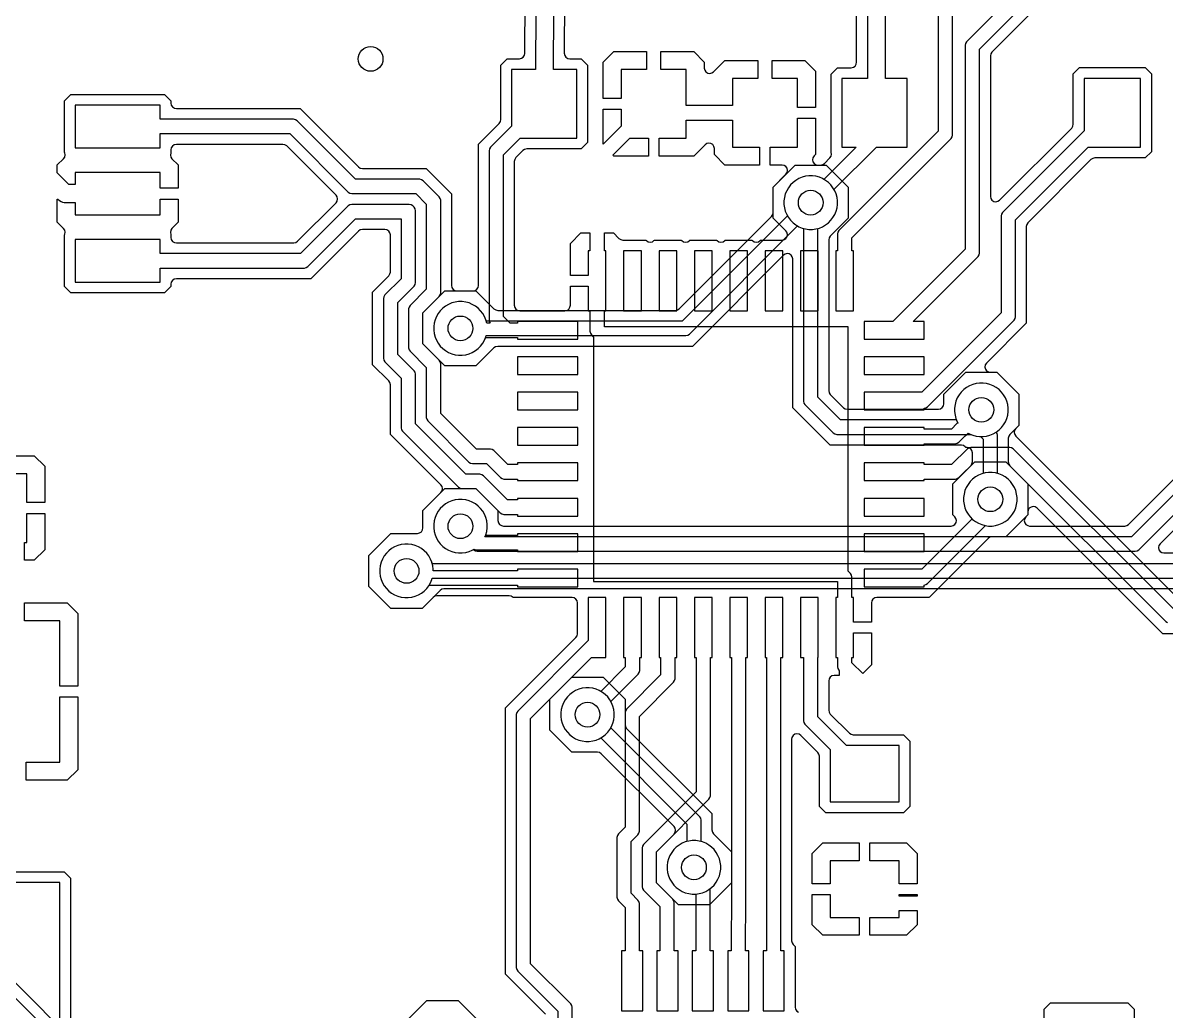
# Model space of a CAD drawing. Header units: millimetres. Extents: x 0 to 40.6, y 0 to 40.5.
# Drawn here: x 10.7 to 26.87, y 11.3 to 25.27 of the extents above; entities that cross this region are included whole.
import ezdxf

# ---------------------------------------------------------------- set-up
doc = ezdxf.new("R2010")
doc.units = ezdxf.units.MM

msp = doc.modelspace()

# ---------------------------------------------------------------- linework, layer by layer
at = {"layer": '16_copper'}
for points in [[(32.786, 17.272), (16.657, 17.272), (16.627, 17.266), (16.603, 17.25), (16.349, 16.995), (15.909, 16.995), (15.598, 17.306), (15.598, 17.746), (15.909, 18.057), (16.284, 18.057), (16.314, 18.063), (16.339, 18.08), (16.355, 18.105), (16.36, 18.133), (16.36, 18.378), (16.671, 18.689), (17.111, 18.689), (17.422, 18.378), (17.422, 18.237), (17.428, 18.207), (17.445, 18.182), (17.47, 18.166), (17.498, 18.161), (23.828, 18.161), (23.858, 18.167), (23.883, 18.184), (23.899, 18.21), (23.904, 18.24), (23.897, 18.269), (23.882, 18.291), (23.853, 18.319), (23.853, 18.759), (24.108, 19.013), (24.124, 19.039), (24.13, 19.067), (24.13, 19.197), (24.124, 19.227), (24.107, 19.252), (24.081, 19.268), (24.054, 19.273), (24.037, 19.273), (24.029, 19.282), (24.003, 19.298), (23.975, 19.304), (22.12, 19.304), (21.59, 19.834), (21.59, 21.936), (21.584, 21.966), (21.567, 21.991), (21.541, 22.007), (21.511, 22.012), (21.482, 22.005), (21.46, 21.99), (20.171, 20.701), (17.419, 20.701), (17.389, 20.695), (17.365, 20.679), (17.111, 20.424), (16.671, 20.424), (16.36, 20.735), (16.36, 21.175), (16.671, 21.486), (17.111, 21.486), (17.365, 21.231), (17.39, 21.215), (17.419, 21.209), (19.929, 21.209), (19.959, 21.215), (19.983, 21.231), (21.291, 22.539), (21.308, 22.565), (21.313, 22.593), (21.313, 22.953), (21.624, 23.264), (22.064, 23.264), (22.375, 22.953), (22.375, 22.513), (22.12, 22.259), (22.104, 22.234), (22.098, 22.205), (22.098, 20.076), (22.104, 20.046), (22.12, 20.022), (22.308, 19.834), (22.333, 19.818), (22.362, 19.812), (23.65, 19.812), (23.68, 19.818), (23.705, 19.835), (23.721, 19.861), (23.726, 19.888), (23.726, 20.023), (24.037, 20.334), (24.477, 20.334), (24.788, 20.023), (24.788, 19.584), (24.66, 19.457), (24.644, 19.431), (24.638, 19.403), (24.638, 19.067), (24.644, 19.037), (24.66, 19.013), (24.915, 18.759), (24.915, 18.319), (24.886, 18.291), (24.87, 18.266), (24.864, 18.236), (24.87, 18.206), (24.888, 18.182), (24.914, 18.166), (24.94, 18.161), (26.284, 18.161), (26.314, 18.167), (26.338, 18.183), (32.658, 24.503)], [(32.701, 24.33), (26.379, 18.009), (17.238, 18.009), (17.25, 18.036), (17.263, 18.084), (17.269, 18.133), (17.269, 18.183), (17.263, 18.232), (17.25, 18.28), (17.231, 18.326), (17.206, 18.369), (17.176, 18.408), (17.141, 18.443), (17.102, 18.473), (17.059, 18.498), (17.013, 18.517), (16.965, 18.53), (16.916, 18.536), (16.866, 18.536), (16.817, 18.53), (16.769, 18.517), (16.723, 18.498), (16.68, 18.473), (16.641, 18.443), (16.606, 18.408), (16.576, 18.369), (16.551, 18.326), (16.532, 18.28), (16.519, 18.232), (16.513, 18.183), (16.513, 18.133), (16.519, 18.084), (16.532, 18.036), (16.551, 17.991), (16.576, 17.948), (16.606, 17.908), (16.641, 17.873), (16.68, 17.843), (16.723, 17.818), (16.769, 17.799), (16.817, 17.786), (16.866, 17.78), (16.916, 17.78), (16.965, 17.786), (17.013, 17.799), (17.059, 17.818), (17.077, 17.829), (17.08, 17.826), (17.103, 17.812), (17.129, 17.805), (26.434, 17.805), (26.46, 17.812), (26.483, 17.826), (32.805, 24.147)], [(32.846, 23.973), (26.783, 17.91), (26.767, 17.885), (26.761, 17.855), (26.768, 17.825), (26.785, 17.801), (26.811, 17.785), (26.837, 17.78), (32.667, 17.78)], [(32.937, 17.628), (16.493, 17.628), (16.488, 17.648), (16.469, 17.694), (16.444, 17.737), (16.414, 17.776), (16.379, 17.811), (16.34, 17.841), (16.297, 17.866), (16.251, 17.885), (16.203, 17.898), (16.154, 17.904), (16.104, 17.904), (16.055, 17.898), (16.007, 17.885), (15.961, 17.866), (15.918, 17.841), (15.879, 17.811), (15.844, 17.776), (15.814, 17.737), (15.789, 17.694), (15.77, 17.648), (15.757, 17.6), (15.751, 17.551), (15.751, 17.501), (15.757, 17.452), (15.77, 17.404), (15.789, 17.358), (15.814, 17.315), (15.844, 17.276), (15.879, 17.241), (15.918, 17.211), (15.961, 17.186), (16.007, 17.167), (16.055, 17.154), (16.104, 17.148), (16.154, 17.148), (16.203, 17.154), (16.251, 17.167), (16.297, 17.186), (16.34, 17.211), (16.379, 17.241), (16.414, 17.276), (16.444, 17.315), (16.469, 17.358), (16.488, 17.404), (16.493, 17.424), (32.881, 17.424)], [(14.355, 7.724), (9.736, 12.343)], [(9.911, 12.384), (14.273, 8.022)], [(16.106, 11.142), (16.417, 11.453), (16.857, 11.453), (17.168, 11.142)]]:
    msp.add_lwpolyline(points, dxfattribs=at)
for points in [[(24.479, 19.469), (24.467, 19.488), (24.468, 19.488), (24.507, 19.519), (24.542, 19.554), (24.572, 19.593), (24.597, 19.636), (24.616, 19.682), (24.629, 19.73), (24.635, 19.779), (24.635, 19.828), (24.629, 19.878), (24.616, 19.925), (24.597, 19.971), (24.572, 20.014), (24.542, 20.053), (24.507, 20.089), (24.468, 20.119), (24.425, 20.144), (24.379, 20.162), (24.331, 20.175), (24.282, 20.182), (24.232, 20.182), (24.183, 20.175), (24.135, 20.162), (24.089, 20.144), (24.046, 20.119), (24.007, 20.089), (23.972, 20.053), (23.942, 20.014), (23.917, 19.971), (23.898, 19.925), (23.885, 19.878), (23.879, 19.828), (23.879, 19.779), (23.885, 19.73), (23.898, 19.682), (23.907, 19.66), (22.267, 19.66), (21.946, 19.981), (21.946, 22.369), (21.966, 22.374), (22.012, 22.393), (22.055, 22.418), (22.094, 22.448), (22.129, 22.483), (22.159, 22.522), (22.184, 22.565), (22.203, 22.611), (22.216, 22.659), (22.222, 22.708), (22.222, 22.758), (22.216, 22.807), (22.203, 22.855), (22.184, 22.901), (22.159, 22.944), (22.129, 22.983), (22.094, 23.018), (22.055, 23.048), (22.012, 23.073), (21.966, 23.092), (21.918, 23.105), (21.869, 23.111), (21.819, 23.111), (21.77, 23.105), (21.722, 23.092), (21.676, 23.073), (21.633, 23.048), (21.594, 23.018), (21.559, 22.983), (21.529, 22.944), (21.504, 22.901), (21.485, 22.855), (21.472, 22.807), (21.466, 22.758), (21.466, 22.708), (21.472, 22.659), (21.485, 22.611), (21.504, 22.565), (21.515, 22.547), (20.024, 21.057), (17.255, 21.057), (17.25, 21.077), (17.231, 21.123), (17.206, 21.166), (17.176, 21.205), (17.141, 21.24), (17.102, 21.27), (17.059, 21.295), (17.013, 21.314), (16.965, 21.327), (16.916, 21.333), (16.866, 21.333), (16.817, 21.327), (16.769, 21.314), (16.723, 21.295), (16.68, 21.27), (16.641, 21.24), (16.606, 21.205), (16.576, 21.166), (16.551, 21.123), (16.532, 21.077), (16.519, 21.029), (16.513, 20.98), (16.513, 20.93), (16.519, 20.881), (16.532, 20.833), (16.551, 20.787), (16.576, 20.744), (16.606, 20.705), (16.641, 20.67), (16.68, 20.64), (16.723, 20.615), (16.769, 20.596), (16.817, 20.583), (16.866, 20.577), (16.916, 20.577), (16.965, 20.583), (17.013, 20.596), (17.059, 20.615), (17.102, 20.64), (17.141, 20.67), (17.176, 20.705), (17.206, 20.744), (17.231, 20.787), (17.25, 20.833), (17.255, 20.853), (20.079, 20.853), (20.105, 20.86), (20.128, 20.874), (21.658, 22.404), (21.676, 22.393), (21.722, 22.374), (21.742, 22.369), (21.742, 19.926), (21.749, 19.9), (21.763, 19.877), (22.163, 19.477), (22.186, 19.463), (22.212, 19.456), (24.107, 19.456), (24.135, 19.445), (24.183, 19.432), (24.232, 19.425), (24.245, 19.425), (24.282, 19.388), (24.282, 18.904), (24.262, 18.898), (24.216, 18.879), (24.173, 18.854), (24.134, 18.824), (24.099, 18.789), (24.069, 18.75), (24.044, 18.707), (24.025, 18.661), (24.012, 18.613), (24.006, 18.564), (24.006, 18.514), (24.012, 18.465), (24.025, 18.417), (24.044, 18.372), (24.069, 18.329), (24.099, 18.289), (24.134, 18.254), (24.173, 18.224), (24.216, 18.199), (24.262, 18.18), (24.31, 18.167), (24.359, 18.161), (24.409, 18.161), (24.458, 18.167), (24.506, 18.18), (24.552, 18.199), (24.595, 18.224), (24.634, 18.254), (24.669, 18.289), (24.699, 18.329), (24.724, 18.372), (24.743, 18.417), (24.756, 18.465), (24.762, 18.514), (24.762, 18.564), (24.756, 18.613), (24.743, 18.661), (24.724, 18.707), (24.699, 18.75), (24.669, 18.789), (24.634, 18.824), (24.595, 18.854), (24.552, 18.879), (24.506, 18.898), (24.486, 18.904), (24.486, 19.443)], [(19.973, 12.804), (19.662, 13.115), (19.662, 13.555), (19.911, 13.804), (19.928, 13.829), (19.934, 13.859), (19.927, 13.888), (19.911, 13.911), (18.882, 14.941), (18.856, 14.958), (18.828, 14.963), (18.468, 14.963), (18.157, 15.274), (18.157, 15.714), (18.468, 16.025), (18.908, 16.025), (19.218, 15.714), (19.218, 15.354), (19.224, 15.324), (19.241, 15.3), (20.447, 14.094), (20.447, 13.863), (20.453, 13.833), (20.469, 13.809), (20.724, 13.555), (20.724, 13.115), (20.413, 12.804)], [(20.288, 14.028), (20.274, 14.051), (19.017, 15.308), (19.028, 15.326), (19.047, 15.372), (19.06, 15.42), (19.066, 15.469), (19.066, 15.519), (19.06, 15.568), (19.047, 15.616), (19.028, 15.662), (19.003, 15.705), (18.973, 15.744), (18.938, 15.779), (18.898, 15.809), (18.855, 15.834), (18.81, 15.853), (18.762, 15.866), (18.713, 15.872), (18.663, 15.872), (18.614, 15.866), (18.566, 15.853), (18.52, 15.834), (18.477, 15.809), (18.438, 15.779), (18.403, 15.744), (18.373, 15.705), (18.348, 15.662), (18.329, 15.616), (18.316, 15.568), (18.31, 15.519), (18.31, 15.469), (18.316, 15.42), (18.329, 15.372), (18.348, 15.326), (18.373, 15.283), (18.403, 15.244), (18.438, 15.209), (18.477, 15.179), (18.52, 15.154), (18.566, 15.135), (18.614, 15.122), (18.663, 15.116), (18.713, 15.116), (18.762, 15.122), (18.81, 15.135), (18.855, 15.154), (18.874, 15.165), (20.091, 13.947), (20.091, 13.699), (20.071, 13.694), (20.025, 13.675), (19.982, 13.65), (19.943, 13.62), (19.908, 13.585), (19.878, 13.546), (19.853, 13.503), (19.834, 13.457), (19.821, 13.409), (19.815, 13.36), (19.815, 13.31), (19.821, 13.261), (19.834, 13.213), (19.853, 13.167), (19.878, 13.124), (19.908, 13.085), (19.943, 13.05), (19.982, 13.02), (20.025, 12.995), (20.071, 12.976), (20.119, 12.963), (20.168, 12.957), (20.218, 12.957), (20.267, 12.963), (20.315, 12.976), (20.361, 12.995), (20.404, 13.02), (20.443, 13.05), (20.478, 13.085), (20.508, 13.124), (20.533, 13.167), (20.552, 13.213), (20.565, 13.261), (20.571, 13.31), (20.571, 13.36), (20.565, 13.409), (20.552, 13.457), (20.533, 13.503), (20.508, 13.546), (20.478, 13.585), (20.443, 13.62), (20.404, 13.65), (20.361, 13.675), (20.315, 13.694), (20.295, 13.699), (20.295, 14.002)]]:
    msp.add_lwpolyline(points, close=True, dxfattribs=at)
at = {"layer": '1_copper'}
for points in [[(23.844, 23.662), (23.851, 23.688), (23.851, 27.253), (25.702, 29.104), (26.445, 29.104), (26.445, 30.078), (25.646, 30.078), (25.646, 29.335), (23.668, 27.357), (23.654, 27.334), (23.647, 27.308), (23.647, 23.744), (22.243, 22.339), (22.229, 22.316), (22.222, 22.29), (22.222, 22.052), (22.199, 22.052), (22.199, 21.202), (22.449, 21.202), (22.449, 22.052), (22.426, 22.052), (22.426, 22.235), (23.83, 23.639)], [(24.225, 21.994), (24.232, 22.02), (24.232, 24.903), (25.639, 26.31), (26.381, 26.31), (26.381, 27.284), (25.582, 27.284), (25.582, 26.541), (24.049, 25.008), (24.035, 24.984), (24.028, 24.959), (24.028, 22.075), (23.005, 21.052), (22.599, 21.052), (22.599, 20.802), (23.449, 20.802), (23.449, 21.052), (23.293, 21.052), (24.211, 21.971)], [(18.911, 24.206), (18.911, 24.72), (19.059, 24.869), (19.523, 24.869), (19.523, 24.615), (19.165, 24.615), (19.165, 24.206)], [(20.085, 24.105), (20.085, 24.615), (19.727, 24.615), (19.727, 24.869), (20.191, 24.869), (20.339, 24.72), (20.339, 24.635), (20.346, 24.605), (20.363, 24.58), (20.388, 24.564), (20.418, 24.559), (20.448, 24.566), (20.47, 24.581), (20.631, 24.742), (21.095, 24.742), (21.095, 24.488), (20.736, 24.488), (20.736, 24.105)], [(21.657, 24.079), (21.657, 24.488), (21.298, 24.488), (21.298, 24.742), (21.762, 24.742), (21.911, 24.593), (21.911, 24.079)], [(24.733, 21.093), (24.74, 21.118), (24.74, 22.49), (25.766, 23.516), (26.508, 23.516), (26.508, 24.49), (25.709, 24.49), (25.709, 23.747), (24.557, 22.595), (24.543, 22.571), (24.536, 22.546), (24.536, 21.174), (23.415, 20.052), (22.599, 20.052), (22.599, 19.802), (23.449, 19.802), (23.449, 19.826), (23.472, 19.832), (23.496, 19.846), (24.719, 21.069)], [(16.612, 19.752), (16.612, 20.455), (16.605, 20.481), (16.591, 20.504), (16.36, 20.735), (16.36, 21.175), (16.591, 21.406), (16.605, 21.429), (16.612, 21.455), (16.612, 22.767), (16.605, 22.793), (16.591, 22.816), (16.364, 23.043), (16.341, 23.056), (16.315, 23.063), (15.409, 23.063), (14.581, 23.891), (14.558, 23.905), (14.532, 23.912), (12.645, 23.912), (12.645, 24.11), (11.445, 24.11), (11.445, 23.51), (12.645, 23.51), (12.645, 23.708), (14.477, 23.708), (15.305, 22.88), (15.328, 22.867), (15.354, 22.86), (16.26, 22.86), (16.408, 22.711), (16.408, 21.51), (16.178, 21.279), (16.164, 21.256), (16.157, 21.23), (16.157, 20.68), (16.164, 20.654), (16.178, 20.631), (16.408, 20.4), (16.408, 19.696), (16.415, 19.67), (16.429, 19.647), (17.011, 19.065), (17.034, 19.051), (17.06, 19.044), (17.258, 19.044), (17.457, 18.846), (17.48, 18.832), (17.506, 18.825), (17.699, 18.825), (17.699, 18.802), (18.549, 18.802), (18.549, 19.052), (17.699, 19.052), (17.699, 19.029), (17.561, 19.029), (17.363, 19.227), (17.339, 19.241), (17.314, 19.248), (17.116, 19.248)], [(18.911, 24.054), (19.165, 24.054), (19.165, 23.813), (18.911, 23.559)], [(20.631, 23.264), (20.482, 23.413), (20.482, 23.498), (20.476, 23.528), (20.459, 23.553), (20.433, 23.569), (20.403, 23.574), (20.374, 23.567), (20.352, 23.552), (20.191, 23.391), (19.701, 23.391), (19.701, 23.645), (20.085, 23.645), (20.085, 23.901), (20.736, 23.901), (20.736, 23.518), (21.12, 23.518), (21.12, 23.264)], [(19.059, 23.391), (19.044, 23.406), (19.284, 23.645), (19.549, 23.645), (19.549, 23.391)], [(16.256, 19.604), (16.256, 20.308), (16.249, 20.334), (16.236, 20.357), (16.005, 20.588), (16.005, 21.322), (16.236, 21.553), (16.249, 21.576), (16.256, 21.602), (16.256, 22.619), (16.249, 22.645), (16.236, 22.668), (16.217, 22.687), (16.194, 22.701), (16.168, 22.708), (15.354, 22.708), (15.328, 22.701), (15.305, 22.687), (14.629, 22.012), (12.645, 22.012), (12.645, 22.21), (11.445, 22.21), (11.445, 21.61), (12.645, 21.61), (12.645, 21.808), (14.684, 21.808), (14.71, 21.815), (14.733, 21.829), (15.409, 22.504), (16.053, 22.504), (16.053, 21.657), (15.822, 21.427), (15.809, 21.403), (15.802, 21.378), (15.802, 20.532), (15.809, 20.507), (15.822, 20.483), (16.053, 20.253), (16.053, 19.549), (16.06, 19.523), (16.073, 19.5), (16.864, 18.709), (16.887, 18.696), (16.913, 18.689), (17.111, 18.689), (17.454, 18.346), (17.477, 18.332), (17.503, 18.325), (17.699, 18.325), (17.699, 18.302), (18.549, 18.302), (18.549, 18.552), (17.699, 18.552), (17.699, 18.529), (17.558, 18.529), (17.215, 18.872), (17.192, 18.885), (17.166, 18.892), (16.968, 18.892)], [(18.445, 21.703), (18.445, 22.157), (18.594, 22.306), (18.722, 22.306), (18.722, 22.052), (18.699, 22.052), (18.699, 21.703)], [(19.449, 22.052), (19.199, 22.052), (19.199, 21.202), (19.449, 21.202)], [(19.949, 22.052), (19.699, 22.052), (19.699, 21.202), (19.949, 21.202)], [(20.449, 22.052), (20.199, 22.052), (20.199, 21.202), (20.449, 21.202)], [(20.949, 22.052), (20.699, 22.052), (20.699, 21.202), (20.949, 21.202)], [(21.449, 22.052), (21.199, 22.052), (21.199, 21.202), (21.449, 21.202)], [(21.949, 22.052), (21.699, 22.052), (21.699, 21.202), (21.949, 21.202)], [(18.549, 20.552), (17.699, 20.552), (17.699, 20.302), (18.549, 20.302)], [(23.449, 20.552), (22.599, 20.552), (22.599, 20.302), (23.449, 20.302)], [(18.549, 20.052), (17.699, 20.052), (17.699, 19.802), (18.549, 19.802)], [(23.937, 19.346), (24.03, 19.438), (24.043, 19.446), (24.071, 19.474), (24.089, 19.464), (24.135, 19.445), (24.183, 19.432), (24.232, 19.425), (24.282, 19.425), (24.331, 19.432), (24.379, 19.445), (24.425, 19.464), (24.468, 19.488), (24.507, 19.519), (24.542, 19.554), (24.572, 19.593), (24.597, 19.636), (24.616, 19.682), (24.629, 19.73), (24.635, 19.779), (24.635, 19.828), (24.629, 19.878), (24.616, 19.925), (24.597, 19.971), (24.572, 20.014), (24.542, 20.053), (24.507, 20.089), (24.468, 20.119), (24.425, 20.144), (24.379, 20.162), (24.331, 20.175), (24.282, 20.182), (24.232, 20.182), (24.183, 20.175), (24.135, 20.162), (24.089, 20.144), (24.046, 20.119), (24.007, 20.089), (23.972, 20.053), (23.942, 20.014), (23.917, 19.971), (23.898, 19.925), (23.885, 19.878), (23.879, 19.828), (23.879, 19.779), (23.885, 19.73), (23.898, 19.682), (23.917, 19.636), (23.928, 19.618), (23.926, 19.616), (23.912, 19.608), (23.833, 19.529), (23.449, 19.529), (23.449, 19.552), (22.599, 19.552), (22.599, 19.302), (23.449, 19.302), (23.449, 19.325), (23.888, 19.325), (23.914, 19.332)], [(18.549, 19.552), (17.699, 19.552), (17.699, 19.302), (18.549, 19.302)], [(10.76, 18.491), (10.76, 18.9), (10.376, 18.9), (10.376, 19.154), (10.865, 19.154), (11.014, 19.005), (11.014, 18.491)], [(23.449, 17.326), (23.472, 17.332), (23.496, 17.346), (24.317, 18.167), (24.359, 18.161), (24.409, 18.161), (24.458, 18.167), (24.506, 18.18), (24.552, 18.199), (24.595, 18.224), (24.634, 18.254), (24.669, 18.289), (24.699, 18.329), (24.724, 18.372), (24.743, 18.417), (24.756, 18.465), (24.762, 18.514), (24.762, 18.564), (24.756, 18.613), (24.743, 18.661), (24.724, 18.707), (24.699, 18.75), (24.669, 18.789), (24.634, 18.824), (24.595, 18.854), (24.552, 18.879), (24.506, 18.898), (24.458, 18.911), (24.409, 18.917), (24.359, 18.917), (24.31, 18.911), (24.262, 18.898), (24.216, 18.879), (24.173, 18.854), (24.134, 18.824), (24.099, 18.789), (24.069, 18.75), (24.044, 18.707), (24.025, 18.661), (24.012, 18.613), (24.006, 18.564), (24.006, 18.514), (24.012, 18.465), (24.025, 18.417), (24.044, 18.372), (24.069, 18.329), (24.099, 18.289), (24.125, 18.263), (23.415, 17.552), (22.599, 17.552), (22.599, 17.302), (23.449, 17.302)], [(17.699, 17.802), (18.549, 17.802), (18.549, 18.052), (17.699, 18.052), (17.699, 18.029), (17.247, 18.029), (17.25, 18.036), (17.263, 18.084), (17.269, 18.133), (17.269, 18.183), (17.263, 18.232), (17.25, 18.28), (17.231, 18.326), (17.206, 18.369), (17.176, 18.408), (17.141, 18.443), (17.102, 18.473), (17.059, 18.498), (17.013, 18.517), (16.965, 18.53), (16.916, 18.536), (16.866, 18.536), (16.817, 18.53), (16.769, 18.517), (16.723, 18.498), (16.68, 18.473), (16.641, 18.443), (16.606, 18.408), (16.576, 18.369), (16.551, 18.326), (16.532, 18.28), (16.519, 18.232), (16.513, 18.183), (16.513, 18.133), (16.519, 18.084), (16.532, 18.036), (16.551, 17.991), (16.576, 17.948), (16.606, 17.908), (16.641, 17.873), (16.68, 17.843), (16.723, 17.818), (16.769, 17.799), (16.817, 17.786), (16.866, 17.78), (16.916, 17.78), (16.965, 17.786), (17.013, 17.799), (17.059, 17.818), (17.083, 17.832), (17.083, 17.832), (17.109, 17.825), (17.699, 17.825)], [(23.449, 18.552), (22.599, 18.552), (22.599, 18.302), (23.449, 18.302)], [(10.727, 17.676), (10.727, 17.93), (10.76, 17.93), (10.76, 18.339), (11.014, 18.339), (11.014, 17.825), (10.865, 17.676)], [(23.449, 18.052), (22.599, 18.052), (22.599, 17.802), (23.449, 17.802)], [(16.203, 17.154), (16.251, 17.167), (16.297, 17.186), (16.34, 17.211), (16.379, 17.241), (16.414, 17.276), (16.444, 17.315), (16.45, 17.325), (17.699, 17.325), (17.699, 17.302), (18.549, 17.302), (18.549, 17.552), (17.699, 17.552), (17.699, 17.529), (16.507, 17.529), (16.507, 17.551), (16.501, 17.6), (16.488, 17.648), (16.469, 17.694), (16.444, 17.737), (16.414, 17.776), (16.379, 17.811), (16.34, 17.841), (16.297, 17.866), (16.251, 17.885), (16.203, 17.898), (16.154, 17.904), (16.104, 17.904), (16.055, 17.898), (16.007, 17.885), (15.961, 17.866), (15.918, 17.841), (15.879, 17.811), (15.844, 17.776), (15.814, 17.737), (15.789, 17.694), (15.77, 17.648), (15.757, 17.6), (15.751, 17.551), (15.751, 17.501), (15.757, 17.452), (15.77, 17.404), (15.789, 17.358), (15.814, 17.315), (15.844, 17.276), (15.879, 17.241), (15.918, 17.211), (15.961, 17.186), (16.007, 17.167), (16.055, 17.154), (16.104, 17.148), (16.154, 17.148)], [(18.465, 11.382), (18.451, 11.405), (17.884, 11.972), (17.884, 15.441), (18.745, 16.302), (18.949, 16.302), (18.949, 17.152), (18.699, 17.152), (18.699, 16.543), (17.701, 15.545), (17.688, 15.522), (17.681, 15.496), (17.681, 11.917), (17.688, 11.891), (17.701, 11.868), (18.268, 11.301), (18.268, 10.929), (17.945, 10.929), (17.945, 10.629), (18.795, 10.629), (18.795, 10.929), (18.472, 10.929), (18.472, 11.356)], [(19.419, 16.091), (19.426, 16.117), (19.426, 16.302), (19.449, 16.302), (19.449, 17.152), (19.199, 17.152), (19.199, 16.302), (19.222, 16.302), (19.222, 16.172), (18.874, 15.823), (18.855, 15.834), (18.81, 15.853), (18.762, 15.866), (18.713, 15.872), (18.663, 15.872), (18.614, 15.866), (18.566, 15.853), (18.52, 15.834), (18.477, 15.809), (18.438, 15.779), (18.403, 15.744), (18.373, 15.705), (18.348, 15.662), (18.329, 15.616), (18.316, 15.568), (18.31, 15.519), (18.31, 15.469), (18.316, 15.42), (18.329, 15.372), (18.348, 15.326), (18.373, 15.283), (18.403, 15.244), (18.438, 15.209), (18.477, 15.179), (18.52, 15.154), (18.566, 15.135), (18.614, 15.122), (18.663, 15.116), (18.713, 15.116), (18.762, 15.122), (18.81, 15.135), (18.855, 15.154), (18.898, 15.179), (18.938, 15.209), (18.973, 15.244), (19.003, 15.283), (19.028, 15.326), (19.047, 15.372), (19.06, 15.42), (19.066, 15.469), (19.066, 15.519), (19.06, 15.568), (19.047, 15.616), (19.028, 15.662), (19.017, 15.68), (19.405, 16.068)], [(19.415, 12.85), (19.401, 12.873), (19.307, 12.968), (19.307, 13.702), (19.401, 13.797), (19.415, 13.82), (19.422, 13.846), (19.422, 15.468), (19.905, 15.952), (19.919, 15.975), (19.926, 16.001), (19.926, 16.302), (19.949, 16.302), (19.949, 17.152), (19.699, 17.152), (19.699, 16.302), (19.722, 16.302), (19.722, 16.056), (19.239, 15.572), (19.225, 15.549), (19.218, 15.523), (19.218, 13.901), (19.124, 13.807), (19.111, 13.783), (19.104, 13.758), (19.104, 12.912), (19.111, 12.887), (19.124, 12.863), (19.218, 12.769), (19.218, 12.154), (19.17, 12.154), (19.17, 11.304), (19.47, 11.304), (19.47, 12.154), (19.422, 12.154), (19.422, 12.824)], [(19.907, 12.861), (19.893, 12.884), (19.662, 13.115), (19.662, 13.555), (20.405, 14.298), (20.419, 14.321), (20.426, 14.347), (20.426, 16.302), (20.449, 16.302), (20.449, 17.152), (20.199, 17.152), (20.199, 16.302), (20.222, 16.302), (20.222, 14.402), (19.48, 13.659), (19.466, 13.636), (19.459, 13.61), (19.459, 13.06), (19.466, 13.034), (19.48, 13.011), (19.71, 12.78), (19.71, 12.154), (19.67, 12.154), (19.67, 11.304), (19.97, 11.304), (19.97, 12.154), (19.914, 12.154), (19.914, 12.835)], [(20.926, 13.742), (20.926, 16.302), (20.949, 16.302), (20.949, 17.152), (20.699, 17.152), (20.699, 16.302), (20.722, 16.302), (20.722, 13.712), (20.724, 13.707), (20.724, 12.593), (20.718, 12.573), (20.718, 12.154), (20.67, 12.154), (20.67, 11.304), (20.97, 11.304), (20.97, 12.154), (20.922, 12.154), (20.922, 12.532), (20.927, 12.552), (20.927, 13.737)], [(21.47, 12.154), (21.422, 12.154), (21.422, 16.302), (21.449, 16.302), (21.449, 17.152), (21.199, 17.152), (21.199, 16.302), (21.218, 16.302), (21.218, 12.154), (21.17, 12.154), (21.17, 11.304), (21.47, 11.304)], [(22.119, 14.259), (23.093, 14.259), (23.093, 15.058), (22.35, 15.058), (21.946, 15.462), (21.946, 16.302), (21.949, 16.302), (21.949, 17.152), (21.699, 17.152), (21.699, 16.302), (21.742, 16.302), (21.742, 15.407), (21.749, 15.381), (21.763, 15.358), (22.119, 15.001)], [(11.225, 15.896), (11.225, 16.82), (10.727, 16.82), (10.727, 17.074), (11.33, 17.074), (11.479, 16.925), (11.479, 15.896)], [(22.426, 16.228), (22.426, 16.302), (22.449, 16.302), (22.449, 16.651), (22.703, 16.651), (22.703, 16.197), (22.58, 16.074)], [(10.752, 14.566), (10.752, 14.82), (11.225, 14.82), (11.225, 15.744), (11.479, 15.744), (11.479, 14.715), (11.33, 14.566)], [(20.47, 12.154), (20.422, 12.154), (20.422, 13.034), (20.443, 13.05), (20.478, 13.085), (20.508, 13.124), (20.533, 13.167), (20.552, 13.213), (20.565, 13.261), (20.571, 13.31), (20.571, 13.36), (20.565, 13.409), (20.552, 13.457), (20.533, 13.503), (20.508, 13.546), (20.478, 13.585), (20.443, 13.62), (20.404, 13.65), (20.361, 13.675), (20.315, 13.694), (20.267, 13.707), (20.218, 13.713), (20.168, 13.713), (20.119, 13.707), (20.071, 13.694), (20.025, 13.675), (19.982, 13.65), (19.943, 13.62), (19.908, 13.585), (19.878, 13.546), (19.853, 13.503), (19.834, 13.457), (19.821, 13.409), (19.815, 13.36), (19.815, 13.31), (19.821, 13.261), (19.834, 13.213), (19.853, 13.167), (19.878, 13.124), (19.908, 13.085), (19.943, 13.05), (19.982, 13.02), (20.025, 12.995), (20.071, 12.976), (20.119, 12.963), (20.168, 12.957), (20.218, 12.957), (20.218, 12.957), (20.218, 12.154), (20.17, 12.154), (20.17, 11.304), (20.47, 11.304)], [(21.865, 13.104), (21.865, 13.532), (22.014, 13.681), (22.53, 13.681), (22.53, 13.427), (22.119, 13.427), (22.119, 13.104)], [(23.093, 13.104), (23.093, 13.427), (22.682, 13.427), (22.682, 13.681), (23.198, 13.681), (23.347, 13.532), (23.347, 13.104)], [(22.014, 12.374), (21.865, 12.523), (21.865, 12.952), (22.119, 12.952), (22.119, 12.628), (22.53, 12.628), (22.53, 12.374)], [(23.093, 12.929), (23.093, 12.952), (23.347, 12.952), (23.347, 12.929)], [(22.682, 12.374), (22.682, 12.628), (23.093, 12.628), (23.093, 12.725), (23.347, 12.725), (23.347, 12.523), (23.198, 12.374)]]:
    msp.add_lwpolyline(points, close=True, dxfattribs=at)
for points in [[(17.982, 29.614), (17.952, 24.615), (17.615, 24.615), (17.615, 23.813), (17.318, 23.516), (17.304, 23.492), (17.297, 23.467), (17.297, 21.069), (17.304, 21.043), (17.313, 21.029), (17.263, 21.029), (17.263, 21.029), (17.25, 21.077), (17.231, 21.123), (17.206, 21.166), (17.176, 21.205), (17.141, 21.24), (17.102, 21.27), (17.059, 21.295), (17.013, 21.314), (16.965, 21.327), (16.916, 21.333), (16.866, 21.333), (16.817, 21.327), (16.769, 21.314), (16.723, 21.295), (16.68, 21.27), (16.641, 21.24), (16.606, 21.205), (16.576, 21.166), (16.551, 21.123), (16.532, 21.077), (16.519, 21.029), (16.513, 20.98), (16.513, 20.93), (16.519, 20.881), (16.532, 20.833), (16.551, 20.787), (16.576, 20.744), (16.606, 20.705), (16.641, 20.67), (16.68, 20.64), (16.723, 20.615), (16.769, 20.596), (16.817, 20.583), (16.866, 20.577), (16.916, 20.577), (16.965, 20.583), (17.013, 20.596), (17.059, 20.615), (17.102, 20.64), (17.141, 20.67), (17.176, 20.705), (17.206, 20.744), (17.231, 20.787), (17.247, 20.825), (17.699, 20.825), (17.699, 20.802), (18.549, 20.802), (18.549, 21.052), (17.699, 21.052), (17.699, 21.029), (17.596, 21.029), (17.501, 21.124), (17.501, 23.411), (17.734, 23.645), (18.536, 23.645), (18.536, 24.615), (18.206, 24.615), (18.236, 29.614)], [(18.094, 11.26), (17.529, 11.825), (17.529, 15.588), (18.524, 16.584), (18.541, 16.609), (18.547, 16.638), (18.547, 17.073), (18.541, 17.103), (18.523, 17.128), (18.498, 17.144), (18.47, 17.15), (17.636, 17.15), (17.635, 17.151), (17.61, 17.167), (17.581, 17.173), (16.558, 17.173), (16.528, 17.167), (16.504, 17.151), (16.349, 16.995), (15.909, 16.995), (15.598, 17.306), (15.598, 17.746), (15.909, 18.057), (16.284, 18.057), (16.314, 18.063), (16.339, 18.08), (16.355, 18.105), (16.36, 18.133), (16.36, 18.378), (16.616, 18.634), (16.633, 18.659), (16.638, 18.689), (16.632, 18.718), (16.616, 18.741), (16.072, 19.286), (15.9, 19.457), (15.9, 20.158), (15.894, 20.188), (15.878, 20.212), (15.649, 20.441), (15.649, 21.469), (15.878, 21.698), (15.895, 21.724), (15.9, 21.752), (15.9, 22.276), (15.894, 22.306), (15.877, 22.331), (15.852, 22.347), (15.824, 22.352), (15.504, 22.352), (15.474, 22.346), (15.45, 22.33), (14.776, 21.656), (12.874, 21.656), (12.844, 21.65), (12.819, 21.633), (12.803, 21.607), (12.797, 21.58), (12.797, 21.547), (12.708, 21.458), (11.382, 21.458), (11.293, 21.547), (11.293, 22.28), (11.296, 22.285), (11.301, 22.314), (11.295, 22.344), (11.279, 22.367), (11.191, 22.455), (11.191, 22.784), (11.2, 22.784), (11.222, 22.761), (11.243, 22.747), (11.266, 22.738), (11.29, 22.733), (11.445, 22.733), (11.445, 22.56), (12.645, 22.56), (12.645, 22.784), (12.899, 22.784), (12.899, 22.455), (12.811, 22.367), (12.795, 22.342), (12.789, 22.312), (12.795, 22.282), (12.797, 22.279), (12.797, 22.24), (12.803, 22.21), (12.821, 22.185), (12.846, 22.169), (12.874, 22.164), (14.534, 22.164), (14.564, 22.17), (14.588, 22.186), (15.132, 22.73), (15.148, 22.755), (15.154, 22.785), (15.148, 22.815), (15.132, 22.838), (14.436, 23.534), (14.41, 23.55), (14.382, 23.556), (12.874, 23.556), (12.844, 23.55), (12.819, 23.533), (12.803, 23.507), (12.797, 23.48), (12.797, 23.44), (12.795, 23.435), (12.789, 23.406), (12.795, 23.376), (12.811, 23.353), (12.899, 23.265), (12.899, 22.936), (12.645, 22.936), (12.645, 23.16), (11.445, 23.16), (11.445, 22.987), (11.356, 22.987), (11.191, 23.152), (11.191, 23.265), (11.279, 23.353), (11.296, 23.378), (11.301, 23.408), (11.295, 23.438), (11.293, 23.441), (11.293, 24.173), (11.382, 24.262), (12.708, 24.262), (12.797, 24.173), (12.797, 24.14), (12.803, 24.11), (12.821, 24.085), (12.846, 24.069), (12.874, 24.064), (14.624, 24.064), (15.45, 23.238), (15.475, 23.221), (15.504, 23.216), (16.407, 23.216), (16.764, 22.859), (16.764, 21.562), (16.77, 21.532), (16.787, 21.507), (16.813, 21.491), (16.84, 21.486), (17.069, 21.486), (17.099, 21.492), (17.124, 21.509), (17.14, 21.534), (17.145, 21.562), (17.145, 23.558), (17.441, 23.854), (17.457, 23.879), (17.463, 23.908), (17.463, 24.678), (17.552, 24.768), (17.725, 24.768), (17.754, 24.774), (17.779, 24.791), (17.796, 24.816), (17.801, 24.843), (17.828, 29.385)], [(18.387, 29.386), (18.36, 24.844), (18.365, 24.814), (18.382, 24.789), (18.408, 24.773), (18.436, 24.768), (18.599, 24.768), (18.689, 24.678), (18.689, 23.582), (18.599, 23.492), (17.829, 23.492), (17.799, 23.486), (17.775, 23.47), (17.675, 23.37), (17.659, 23.345), (17.653, 23.316), (17.653, 21.281), (17.659, 21.251), (17.676, 21.226), (17.702, 21.21), (17.729, 21.204), (18.369, 21.204), (18.399, 21.21), (18.424, 21.228), (18.44, 21.253), (18.445, 21.281), (18.445, 21.551), (18.699, 21.551), (18.699, 21.202), (18.722, 21.202), (18.722, 20.914), (18.729, 20.888), (18.743, 20.865), (18.774, 20.833), (18.774, 17.377), (22.222, 17.377), (22.222, 17.152), (22.199, 17.152), (22.199, 16.302), (22.222, 16.302), (22.222, 16.172), (22.229, 16.146), (22.243, 16.123), (22.248, 16.118), (22.248, 16.048), (22.174, 16.048), (22.144, 16.042), (22.119, 16.025), (22.103, 15.999), (22.098, 15.972), (22.098, 15.557), (22.104, 15.527), (22.12, 15.503), (22.391, 15.232), (22.416, 15.216), (22.445, 15.21), (23.156, 15.21), (23.245, 15.121), (23.245, 14.196), (23.156, 14.106), (22.056, 14.106), (21.967, 14.196), (21.967, 14.907), (21.961, 14.937), (21.944, 14.961), (21.704, 15.201), (21.679, 15.218), (21.649, 15.223), (21.619, 15.217), (21.595, 15.199), (21.579, 15.173), (21.574, 15.147), (21.574, 12.297), (21.58, 12.267), (21.596, 12.243), (21.622, 12.217), (21.622, 11.358), (21.628, 11.328), (21.646, 11.303), (21.671, 11.287)], [(25.679, 26.135), (24.406, 24.862), (24.39, 24.837), (24.384, 24.808), (24.384, 22.821), (24.39, 22.792), (24.407, 22.767), (24.433, 22.75), (24.463, 22.745), (24.492, 22.752), (24.514, 22.767), (25.535, 23.788), (25.551, 23.813), (25.557, 23.842), (25.557, 24.553), (25.646, 24.642), (26.571, 24.642), (26.661, 24.553), (26.661, 23.453), (26.571, 23.364), (25.86, 23.364), (25.831, 23.358), (25.806, 23.341), (24.914, 22.449), (24.898, 22.424), (24.892, 22.395), (24.892, 21.027), (24.33, 20.464), (24.313, 20.439), (24.307, 20.409), (24.314, 20.38), (24.331, 20.355), (24.357, 20.339), (24.384, 20.334), (24.477, 20.334), (24.788, 20.023), (24.788, 19.584), (24.744, 19.54), (24.727, 19.515), (24.722, 19.485), (24.728, 19.456), (24.744, 19.432), (24.922, 19.254), (27.009, 17.167)], [(22.646, 25.931), (22.646, 24.488), (22.285, 24.488), (22.285, 23.518), (22.485, 23.518), (22.03, 23.062), (22.012, 23.073), (21.966, 23.092), (21.918, 23.105), (21.869, 23.111), (21.819, 23.111), (21.77, 23.105), (21.722, 23.092), (21.676, 23.073), (21.633, 23.048), (21.594, 23.018), (21.559, 22.983), (21.529, 22.944), (21.504, 22.901), (21.485, 22.855), (21.472, 22.807), (21.466, 22.758), (21.466, 22.708), (21.472, 22.659), (21.485, 22.611), (21.504, 22.565), (21.529, 22.522), (21.559, 22.483), (21.594, 22.448), (21.633, 22.418), (21.676, 22.393), (21.722, 22.374), (21.77, 22.361), (21.819, 22.355), (21.869, 22.355), (21.918, 22.361), (21.966, 22.374), (22.012, 22.393), (22.055, 22.418), (22.094, 22.448), (22.129, 22.483), (22.159, 22.522), (22.184, 22.565), (22.203, 22.611), (22.216, 22.659), (22.222, 22.708), (22.222, 22.758), (22.216, 22.807), (22.203, 22.855), (22.184, 22.901), (22.173, 22.919), (22.773, 23.518), (23.206, 23.518), (23.206, 24.488), (22.9, 24.488), (22.9, 25.931)], [(30.09, 16.637), (26.821, 16.637), (25.045, 18.413), (25.019, 18.43), (24.99, 18.436), (24.96, 18.429), (24.935, 18.412), (24.919, 18.386), (24.915, 18.359), (24.915, 18.319), (24.604, 18.009), (24.406, 18.009), (24.376, 18.003), (24.352, 17.986), (23.522, 17.157), (23.513, 17.151), (23.512, 17.15), (22.779, 17.15), (22.749, 17.144), (22.724, 17.126), (22.708, 17.101), (22.703, 17.073), (22.703, 16.803), (22.449, 16.803), (22.449, 17.152), (22.426, 17.152), (22.426, 17.44), (22.419, 17.466), (22.405, 17.489), (22.374, 17.521), (22.374, 20.977), (18.926, 20.977), (18.926, 21.202), (18.949, 21.202), (18.949, 22.052), (18.926, 22.052), (18.926, 22.306), (19.054, 22.306), (19.133, 22.227), (19.159, 22.21), (19.187, 22.204), (19.512, 22.204), (19.52, 22.196), (19.545, 22.18), (19.575, 22.174), (19.605, 22.181), (19.628, 22.196), (19.636, 22.204), (20.012, 22.204), (20.02, 22.196), (20.045, 22.18), (20.075, 22.174), (20.105, 22.181), (20.128, 22.196), (20.136, 22.204), (20.512, 22.204), (20.52, 22.196), (20.545, 22.18), (20.575, 22.174), (20.605, 22.181), (20.628, 22.196), (20.636, 22.204), (21.012, 22.204), (21.02, 22.196), (21.045, 22.18), (21.075, 22.174), (21.105, 22.181), (21.128, 22.196), (21.136, 22.204), (21.438, 22.204), (21.468, 22.21), (21.493, 22.228), (21.509, 22.253), (21.514, 22.283), (21.507, 22.313), (21.492, 22.334), (21.313, 22.513), (21.313, 22.953), (21.494, 23.134), (21.511, 23.159), (21.517, 23.189), (21.51, 23.219), (21.493, 23.243), (21.467, 23.259), (21.441, 23.264), (21.273, 23.264), (21.273, 23.518), (21.657, 23.518), (21.657, 23.927), (21.911, 23.927), (21.911, 23.413), (21.892, 23.394), (21.875, 23.368), (21.87, 23.339), (21.876, 23.309), (21.894, 23.284), (21.919, 23.268), (21.946, 23.264), (21.984, 23.264), (22.014, 23.27), (22.038, 23.286), (22.116, 23.364), (22.133, 23.389), (22.138, 23.419), (22.133, 23.443), (22.133, 24.551), (22.222, 24.641), (22.417, 24.641), (22.447, 24.647), (22.472, 24.664), (22.488, 24.689), (22.493, 24.717), (22.493, 25.702)], [(26.968, 16.993), (24.708, 19.253), (24.685, 19.266), (24.659, 19.273), (24.109, 19.273), (24.083, 19.266), (24.06, 19.253), (23.836, 19.029), (23.449, 19.029), (23.449, 19.052), (22.599, 19.052), (22.599, 18.802), (23.449, 18.802), (23.449, 18.825), (23.891, 18.825), (23.917, 18.832), (23.94, 18.846), (24.164, 19.07), (24.604, 19.07), (26.864, 16.81), (26.887, 16.796)], [(9.962, 13.272), (11.288, 13.272), (11.377, 13.183), (11.377, 11.057)], [(11.225, 11.12), (11.225, 13.12), (10.025, 13.12)], [(16.106, 11.142), (16.417, 11.453), (16.857, 11.453), (17.168, 11.142)], [(25.143, 11.125), (25.143, 11.331), (25.233, 11.42), (26.329, 11.42), (26.419, 11.331), (26.419, 10.284)]]:
    msp.add_lwpolyline(points, dxfattribs=at)
at = {"layer": 'drills_via_1_16'}
for centre in [(15.621, 24.765), (21.844, 22.733), (16.891, 20.955), (24.257, 19.804), (24.384, 18.539), (16.891, 18.158), (16.129, 17.526), (18.688, 15.494), (20.193, 13.335)]:
    msp.add_circle(centre, 0.175, dxfattribs=at)

doc.saveas('drawing.dxf')
